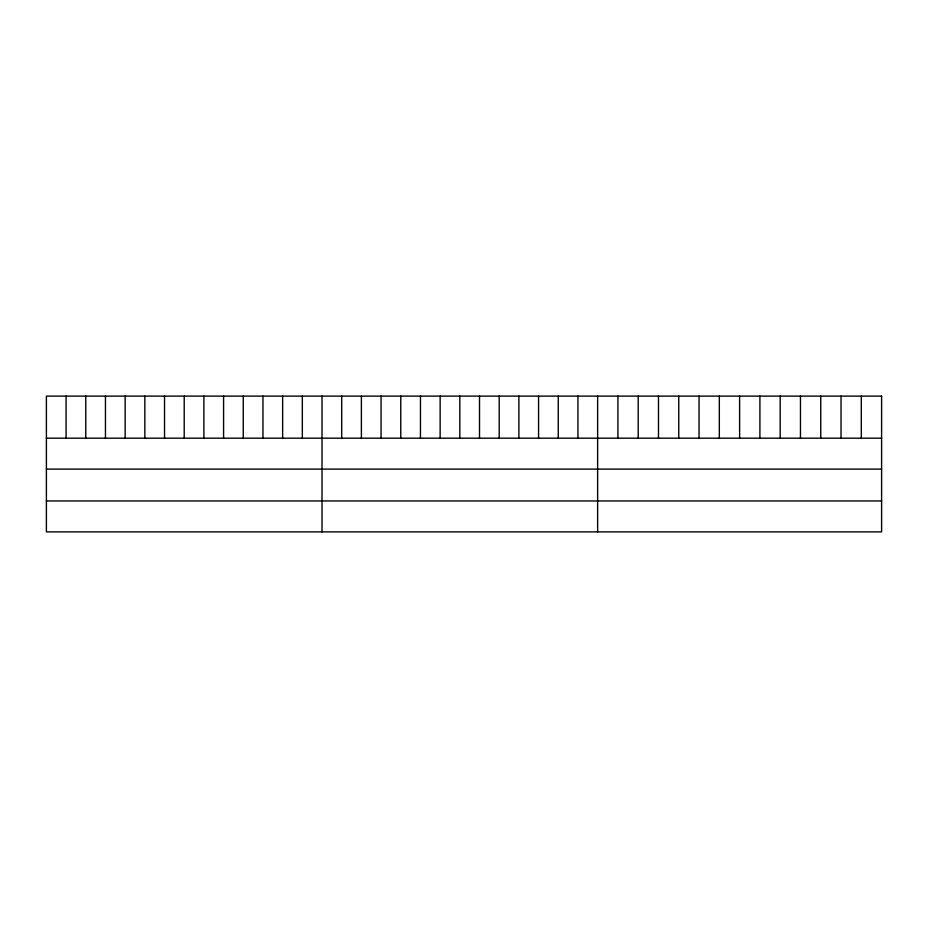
<?xml version="1.0" encoding="UTF-8"?>
<svg xmlns="http://www.w3.org/2000/svg" width="928" height="928" viewBox="0 0 928 928"><rect width="100%" height="100%" fill="white"/><g stroke="black" fill="none" stroke-linecap="round" stroke-linejoin="round"><path stroke-width="1.39" d="M46.4 438.178L881.6 438.178M46.4 469.104L881.6 469.104M46.4 500.958L881.6 500.958M861.312 396.117L861.312 438.178M841.035 396.117L841.035 438.178M820.746 396.117L820.746 438.178M800.47 396.117L800.47 438.178M780.181 396.117L780.181 438.178M759.904 396.117L759.904 438.178M739.616 396.117L739.616 438.178M719.328 396.117L719.328 438.178M699.051 396.117L699.051 438.178M678.762 396.117L678.762 438.178M658.486 396.117L658.486 438.178M638.197 396.117L638.197 438.178M617.92 396.117L617.92 438.178M597.632 396.117L597.632 531.883M577.947 396.117L577.947 438.178M558.262 396.117L558.262 438.178M538.576 396.117L538.576 438.178M518.88 396.117L518.88 438.178M499.194 396.117L499.194 438.178M479.509 396.117L479.509 438.178M459.824 396.117L459.824 438.178M440.139 396.117L440.139 438.178M420.454 396.117L420.454 438.178M400.768 396.117L400.768 438.178M381.072 396.117L381.072 438.178M361.386 396.117L361.386 438.178M341.701 396.117L341.701 438.178M322.016 396.117L322.016 531.883M302.331 396.117L302.331 438.178M282.646 396.117L282.646 438.178M262.96 396.117L262.96 438.178M243.264 396.117L243.264 438.178M223.578 396.117L223.578 438.178M203.893 396.117L203.893 438.178M184.208 396.117L184.208 438.178M164.523 396.117L164.523 438.178M144.838 396.117L144.838 438.178M125.152 396.117L125.152 438.178M105.456 396.117L105.456 438.178M85.77 396.117L85.77 438.178M66.085 396.117L66.085 438.178M881.6 396.117L46.4 396.117L46.4 531.883L881.6 531.883L881.6 396.117"/></g></svg>
